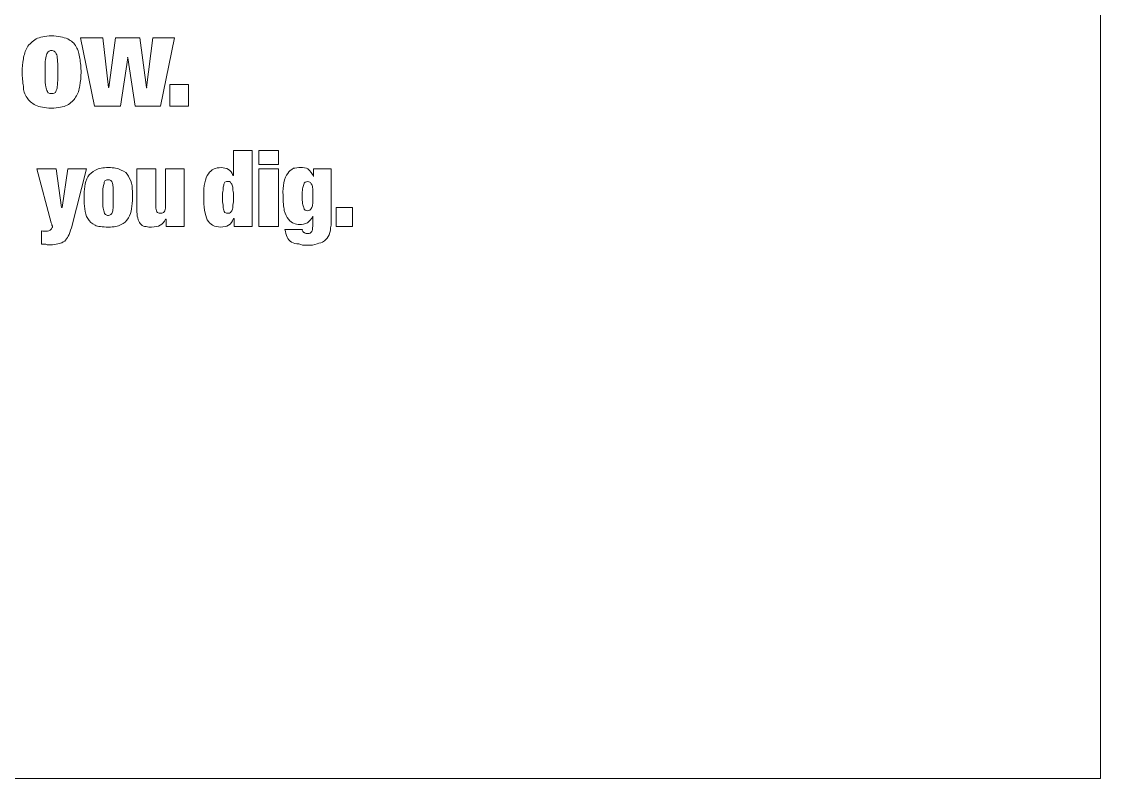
# Model space of a CAD drawing. Header units: feet. Extents: x -16154 to 3860, y -1534289809 to -1534279773.
# Drawn here: x -12933.8 to -12773.4, y -1534285895.4 to -1534285782.9 of the extents above; entities that cross this region are included whole.
import ezdxf

# ---------------------------------------------------------------- set-up
doc = ezdxf.new("R2010")
doc.units = ezdxf.units.FT
doc.header["$MEASUREMENT"] = 0
doc.layers.add('ASEDOLIKE - Level 4', color=7, linetype='Continuous', lineweight=0)
doc.layers.add('Level 63', color=7, linetype='Continuous', lineweight=0)

# ---------------------------------------------------------------- blocks, each defined once
blk = doc.blocks.new('G811NW_1')
at = {"layer": 'ASEDOLIKE - Level 4', "color": 7, "linetype": 'Continuous', "lineweight": 0}
for p, q in [((0.001319602427154842, -0.001877238384622615), (0.001244143109485618, -0.001506503467680886)), ((0.001244143109485618, -0.001506503467680886), (0.001365534185563844, -0.001506503467680886)), ((0.001365534185563844, -0.001506503467680886), (0.001395061744591031, -0.001775532335159369)), ((0.001398342584560563, -0.001775532335159369), (0.001434431823526872, -0.001506503467680886)), ((0.001434431823526872, -0.001506503467680886), (0.001565665419280826, -0.001506503467680886)), ((0.001565665419280826, -0.001506503467680886), (0.001601754658014098, -0.001775532335159369)), ((0.001601754658014098, -0.001775532335159369), (0.001634563057010818, -0.001506503467680886)), ((0.001634563057010818, -0.001506503467680886), (0.001752673293119456, -0.001506503467680886)), ((0.001752673293119456, -0.001506503467680886), (0.001677213975683267, -0.001877238384622615)), ((0.001500048621287331, -0.001614771186723374), (0.001460678642780988, -0.001877238384622615)), ((0.001539418699990192, -0.001877238384622615), (0.001500048621287331, -0.001614771186723374)), ((0.001395061744591031, -0.001775532335159369), (0.001398342584560563, -0.001775532335159369)), ((0.001726426574061857, -0.001877238275483251), (0.001726426574061857, -0.001759128143021371)), ((0.001726426574061857, -0.001759128143021371), (0.001828132610788624, -0.001759128143021371)), ((0.001828132610788624, -0.001759128143021371), (0.001828132610788624, -0.001877238384622615)), ((0.001460678642780988, -0.001877238384622615), (0.001319602427154842, -0.001877238384622615)), ((0.001677213975683267, -0.001877238384622615), (0.001539418699990192, -0.001877238384622615)), ((0.001828132610788624, -0.001877238384622615), (0.001726426574061857, -0.001877238275483251)), ((0.002208710038638151, -0.002192199011915363), (0.002208710038638151, -0.002116739684424829)), ((0.002208710038638151, -0.002116739684424829), (0.002313696915334451, -0.00211673958983738)), ((0.002313696915334451, -0.00211673958983738), (0.002313696915334451, -0.002192199011915363)), ((0.002313696915334451, -0.002192199011915363), (0.002208710038638151, -0.002192199011915363)), ((0.002208710038638151, -0.00252684457518626), (0.002208710038638151, -0.002215164888184518)), ((0.002208710038638151, -0.002215164888184518), (0.002313697015297933, -0.002215164888184518)), ((0.002313697015297933, -0.002215164888184518), (0.002313697015297933, -0.002526844669773709)), ((0.002625376805417468, -0.002526844669773709), (0.00262537670522095, -0.002425138642138336)), ((0.00262537670522095, -0.002425138642138336), (0.00271395938253538, -0.002425138642138336)), ((0.00271395938253538, -0.002425138642138336), (0.00271395938253538, -0.002526844669773709)), ((0.002313697015297933, -0.002526844669773709), (0.002208710038638151, -0.00252684457518626)), ((0.00271395938253538, -0.002526844669773709), (0.002625376805417468, -0.002526844669773709))]:
    blk.add_line(p, q, dxfattribs=at)
for points, knots in [([(0.00124086226951603, -0.00176568981987657), (0.001237581429779477, -0.001788655696145725), (0.001231019749840301, -0.001808340741263237), (0.001217896390428075, -0.001828025779104792), (0.001208053870752346, -0.001844429971242789), (0.00119164967113744, -0.001860834177932702), (0.001171964631786038, -0.001870676598628052), (0.001152279592434635, -0.001880519215774257), (0.001122752033407448, -0.001887080798042007), (0.00108666279444114, -0.001887080899905413), (0.001050573555707812, -0.001887080899905413), (0.001024326836650269, -0.001880519215774257), (0.001001360957329223, -0.001870676693215501), (0.000981676017941302, -0.001860834177932702), (0.0009652717183629145, -0.001847710816946346), (0.0009554291986871855, -0.001831306610256433), (0.0009423058392749595, -0.001811621579690836), (0.0009357441593357274, -0.001791936541849282), (0.0009357441593357274, -0.001768970665580127), (0.0009324633193661946, -0.001746004782035016), (0.0009291824796296422, -0.001719758060062304), (0.0009291824796296422, -0.001693511338089593), (0.0009291824796296422, -0.001667264616116881), (0.0009324633193661946, -0.001644298747123685), (0.0009357441593357274, -0.001621332863578573), (0.0009390249993053157, -0.001598366980033461), (0.0009455866790115119, -0.001578681949467864), (0.0009554291986871855, -0.001558996911626309), (0.0009685525583325028, -0.001539311866508797), (0.000984956757714317, -0.001526188505522441), (0.001004641797065775, -0.001513065144536085), (0.001024326836650269, -0.001503222621977329), (0.0010538543956774, -0.001496660952398088), (0.00108666279444114, -0.001496660952398088), (0.001122752033407448, -0.001496660952398088), (0.001152279592434635, -0.001503222621977329), (0.001175245571952088, -0.001513065144536085), (0.001194930511107029, -0.001522907674370799), (0.001211334710488898, -0.001536031035357155), (0.001221177330361145, -0.001555716065922752), (0.001231019749840301, -0.00157212025806075), (0.001237581429779477, -0.001595086148881819), (0.00124086226951603, -0.001618052032426931), (0.001244143109485618, -0.001641017908696085), (0.001247423949455206, -0.001667264616116881), (0.001247423949455206, -0.001693511338089593), (0.001247423949455206, -0.001716477119771298), (0.001244143109485618, -0.001742723841744009), (0.00124086226951603, -0.00176568981987657)], [0, 0, 0, 0, 0.06249999956344254, 0.06249999956344254, 0.06249999956344254, 0.1249999995925464, 0.1249999995925464, 0.1249999995925464, 0.1874999996216502, 0.1874999996216502, 0.1874999996216502, 0.249999999650754, 0.249999999650754, 0.249999999650754, 0.3124999996798579, 0.3124999996798579, 0.3124999996798579, 0.3749999997089617, 0.3749999997089617, 0.3749999997089617, 0.4374999997380655, 0.4374999997380655, 0.4374999997380655, 0.4999999997671694, 0.4999999997671694, 0.4999999997671694, 0.5624999997962732, 0.5624999997962732, 0.5624999997962732, 0.624999999825377, 0.624999999825377, 0.624999999825377, 0.6874999998544808, 0.6874999998544808, 0.6874999998544808, 0.7499999998835847, 0.7499999998835847, 0.7499999998835847, 0.8124999999126885, 0.8124999999126885, 0.8124999999126885, 0.8749999999417923, 0.8749999999417923, 0.8749999999417923, 0.9374999999708962, 0.9374999999708962, 0.9374999999708962, 1, 1, 1, 1]), ([(0.0010538543956774, -0.001749285613186657), (0.001057135235414008, -0.00176568981987657), (0.001057135235414008, -0.001778813180862926), (0.001060416075383541, -0.001785374857718125), (0.001063696915353129, -0.001795217387552839), (0.001066977755089682, -0.00180177905713208), (0.001070258595059215, -0.001805059902835637), (0.001076820274765411, -0.001808340741263237), (0.001080101114734999, -0.001808340741263237), (0.00108666279444114, -0.001808340741263237), (0.001093224474380261, -0.001808340741263237), (0.001099786154086402, -0.001808340741263237), (0.001106347834025578, -0.001805059902835637), (0.001109628673762131, -0.00180177905713208), (0.001112909513731719, -0.001795217387552839), (0.001116190353701252, -0.001785374857718125), (0.00111947119343786, -0.001778813086275477), (0.00111947119343786, -0.00176568981987657), (0.00111947119343786, -0.001749285613186657), (0.001122752033407448, -0.001736162259476259), (0.001122752033407448, -0.001716477221634705), (0.001122752033407448, -0.001693511338089593), (0.001122752033407448, -0.00167054536723299), (0.001122752033407448, -0.001650860423978884), (0.00111947119343786, -0.001634456224564929), (0.00111947119343786, -0.001621332863578573), (0.00111947119343786, -0.001608209502592217), (0.001116190353701252, -0.001598366980033461), (0.001112909513731719, -0.00159180531045422), (0.001109628673762131, -0.001585243619047105), (0.001106347834025578, -0.001581962686032057), (0.001099786154086402, -0.001578681949467864), (0.001093224474380261, -0.001575401009176858), (0.00108666279444114, -0.001575401103764307), (0.001080101114734999, -0.001575401103764307), (0.001076820274765411, -0.001578681949467864), (0.001070258595059215, -0.001581962787895463), (0.001066977755089682, -0.001585243619047105), (0.001063696915353129, -0.00159180531045422), (0.001060416075383541, -0.001598366980033461), (0.001057135235414008, -0.001608209502592217), (0.001057135335610471, -0.001621332863578573), (0.0010538543956774, -0.001634456224564929), (0.001053854495640882, -0.001650860423978884), (0.0010538543956774, -0.001670545461820439), (0.0010538543956774, -0.001693511338089593), (0.0010538543956774, -0.001716477221634705), (0.0010538543956774, -0.001736162259476259), (0.0010538543956774, -0.001749285613186657)], [0, 0, 0, 0, 0.06249999956344254, 0.06249999956344254, 0.06249999956344254, 0.1249999995925464, 0.1249999995925464, 0.1249999995925464, 0.1874999996216502, 0.1874999996216502, 0.1874999996216502, 0.249999999650754, 0.249999999650754, 0.249999999650754, 0.3124999996798579, 0.3124999996798579, 0.3124999996798579, 0.3749999997089617, 0.3749999997089617, 0.3749999997089617, 0.4374999997380655, 0.4374999997380655, 0.4374999997380655, 0.4999999997671694, 0.4999999997671694, 0.4999999997671694, 0.5624999997962732, 0.5624999997962732, 0.5624999997962732, 0.624999999825377, 0.624999999825377, 0.624999999825377, 0.6874999998544808, 0.6874999998544808, 0.6874999998544808, 0.7499999998835847, 0.7499999998835847, 0.7499999998835847, 0.8124999999126885, 0.8124999999126885, 0.8124999999126885, 0.8749999999417923, 0.8749999999417923, 0.8749999999417923, 0.9374999999708962, 0.9374999999708962, 0.9374999999708962, 1, 1, 1, 1]), ([(0.002172620799904879, -0.002116739793564193), (0.002172620799904879, -0.002116739793564193), (0.002172620799904879, -0.002526844669773709), (0.002172620799904879, -0.002526844669773709), (0.002172620799904879, -0.002526844669773709), (0.002074195602914664, -0.002526844669773709), (0.002074195602914664, -0.002526844669773709), (0.002074195602914664, -0.002526844669773709), (0.002074195602914664, -0.002484193755663), (0.002074195602914664, -0.002484193755663), (0.002074195602914664, -0.002484193755663), (0.00207091476294502, -0.002484193755663), (0.00207091476294502, -0.002484193755663), (0.002064353083238935, -0.002500597955076955), (0.002057791403532794, -0.002513721316063311), (0.002044668043887476, -0.002520283000194468), (0.002034825524211747, -0.002526844669773709), (0.002018421324829878, -0.002530125420889817), (0.002002017225411545, -0.002530125515477266), (0.001969208726218308, -0.002530125515477266), (0.001942962007160709, -0.00251700215449091), (0.001929838647515447, -0.002490755439794157), (0.00191671528787013, -0.002464508725097403), (0.001910153608163934, -0.002421857796434779), (0.001910153608163934, -0.002362802675634157), (0.001910153608163934, -0.002333275122509804), (0.001910153608163934, -0.002310309238964692), (0.00191671528787013, -0.002290624208399095), (0.001919996127839718, -0.002270939163281582), (0.001926557807778839, -0.002254534963867627), (0.001936400327454568, -0.002241411602881271), (0.001942962007160709, -0.002231569087598473), (0.001952804526836438, -0.002221726565039717), (0.001965927886481755, -0.002215164888184518), (0.001975770406157429, -0.00221188404248096), (0.00198889376556971, -0.002208603204053361), (0.00200529796518456, -0.002208603204053361), (0.002018421324829878, -0.002208603204053361), (0.002031544784438677, -0.00221188404248096), (0.002044668043887476, -0.002218445624748711), (0.002054510563563205, -0.002225007308879867), (0.002064353083238935, -0.002234849926026072), (0.002067634023172005, -0.002251254125440028), (0.002067634023172005, -0.002251254125440028), (0.00207091476294502, -0.002251254125440028), (0.00207091476294502, -0.002251254125440028), (0.00207091476294502, -0.002251254125440028), (0.00207091476294502, -0.002116739684424829), (0.00207091476294502, -0.002116739684424829), (0.00207091476294502, -0.002116739684424829), (0.002172620799904879, -0.002116739793564193), (0.002172620799904879, -0.002116739793564193)], [0, 0, 0, 0, 0.05882352919262998, 0.05882352919262998, 0.05882352919262998, 0.11764705838526, 0.11764705838526, 0.11764705838526, 0.1764705880435512, 0.1764705880435512, 0.1764705880435512, 0.2352941172361812, 0.2352941172361812, 0.2352941172361812, 0.2941176468944725, 0.2941176468944725, 0.2941176468944725, 0.3529411760871025, 0.3529411760871025, 0.3529411760871025, 0.4117647057453938, 0.4117647057453938, 0.4117647057453938, 0.4705882349380237, 0.4705882349380237, 0.4705882349380237, 0.529411764596315, 0.529411764596315, 0.529411764596315, 0.588235293788945, 0.588235293788945, 0.588235293788945, 0.6470588234472362, 0.6470588234472362, 0.6470588234472362, 0.7058823526398662, 0.7058823526398662, 0.7058823526398662, 0.7647058822981575, 0.7647058822981575, 0.7647058822981575, 0.8235294114907875, 0.8235294114907875, 0.8235294114907875, 0.8823529411490787, 0.8823529411490787, 0.8823529411490787, 0.9411764703417087, 0.9411764703417087, 0.9411764703417087, 1, 1, 1, 1]), ([(0.001047292715738224, -0.00255309139174642), (0.001050573555707812, -0.00255309139174642), (0.0010538543956774, -0.00255309139174642), (0.001057135235414008, -0.00255309139174642), (0.001063696915353129, -0.00255309139174642), (0.001070258695255732, -0.00255309139174642), (0.001073539435028859, -0.002549810560594779), (0.001080101114734999, -0.002546529722167179), (0.001083381954704532, -0.002546529722167179), (0.001083381954704532, -0.002543248876463622), (0.00108666279444114, -0.002539968030760065), (0.001089943634410728, -0.002536687199608423), (0.001089943634410728, -0.002536687199608423), (0.001089943634410728, -0.002533406259317417), (0.001093224474380261, -0.002530125515477266), (0.001093224474380261, -0.002530125515477266), (0.001093224474380261, -0.002526844669773709), (0.001093224474380261, -0.002523563838622067), (0.001089943634410728, -0.002520282898331061), (0.001089943634410728, -0.00251700215449091), (0.001089943634410728, -0.002513721316063311), (0.00108666279444114, -0.002507159639208112), (0.00108666279444114, -0.002507159639208112), (0.001007922637035363, -0.002215164888184518), (0.001007922637035363, -0.002215164888184518), (0.001007922637035363, -0.002215164888184518), (0.001112909513731719, -0.002215164888184518), (0.001112909513731719, -0.002215164888184518), (0.001112909513731719, -0.002215164888184518), (0.001142437072758851, -0.002425138642138336), (0.001142437072758851, -0.002425138642138336), (0.001142437072758851, -0.002425138642138336), (0.001145718012691921, -0.002425138642138336), (0.001145718012691921, -0.002425138642138336), (0.001145718012691921, -0.002425138642138336), (0.001175245471755626, -0.002215164888184518), (0.001175245471755626, -0.002215164888184518), (0.001175245471755626, -0.002215164888184518), (0.001276951508482338, -0.002215164888184518), (0.001276951508482338, -0.002215164888184518), (0.001276951508482338, -0.002215164888184518), (0.001194930511107029, -0.002533406361180823), (0.001194930511107029, -0.002533406361180823), (0.001188368831400888, -0.00255309139174642), (0.001185088091627873, -0.002566214752732776), (0.001178526311492178, -0.002579338113719132), (0.001171964631786038, -0.002589180636277888), (0.001165402952079841, -0.002599023151560687), (0.00115884127214072, -0.002605584835691843), (0.001148998752464991, -0.002612146512547042), (0.001139156232789318, -0.002618708196678199), (0.001129313713113589, -0.002618708196678199), (0.001119471293634322, -0.002621989027829841), (0.001106347834025578, -0.002625269873533398), (0.001093224474380261, -0.002625269873533398), (0.001080101114734999, -0.002625269778945949), (0.001070258595059215, -0.002625269873533398), (0.001063696915353129, -0.002625269873533398), (0.0010538543956774, -0.002621989027829841), (0.001044011876001671, -0.002621989027829841), (0.001034169356325942, -0.002621989027829841), (0.001034169356325942, -0.002621989027829841), (0.001034169356325942, -0.002549810451455414), (0.001034169356325942, -0.002549810451455414), (0.001037450196062495, -0.002549810451455414), (0.001044011975965209, -0.00255309139174642), (0.001047292715738224, -0.00255309139174642)], [0, 0, 0, 0, 0.04545454543337903, 0.04545454543337903, 0.04545454543337903, 0.09090909086675807, 0.09090909086675807, 0.09090909086675807, 0.1363636363001371, 0.1363636363001371, 0.1363636363001371, 0.1818181817335161, 0.1818181817335161, 0.1818181817335161, 0.2272727271668952, 0.2272727271668952, 0.2272727271668952, 0.2727272726002742, 0.2727272726002742, 0.2727272726002742, 0.3181818180336533, 0.3181818180336533, 0.3181818180336533, 0.3636363634670323, 0.3636363634670323, 0.3636363634670323, 0.4090909089004113, 0.4090909089004113, 0.4090909089004113, 0.4545454543337903, 0.4545454543337903, 0.4545454543337903, 0.4999999997671694, 0.4999999997671694, 0.4999999997671694, 0.5454545452005484, 0.5454545452005484, 0.5454545452005484, 0.5909090906339274, 0.5909090906339274, 0.5909090906339274, 0.6363636360673065, 0.6363636360673065, 0.6363636360673065, 0.6818181815006855, 0.6818181815006855, 0.6818181815006855, 0.7272727269340645, 0.7272727269340645, 0.7272727269340645, 0.7727272723674435, 0.7727272723674435, 0.7727272723674435, 0.8181818178008226, 0.8181818178008226, 0.8181818178008226, 0.8636363632342016, 0.8636363632342016, 0.8636363632342016, 0.9090909086675807, 0.9090909086675807, 0.9090909086675807, 0.9545454541009597, 0.9545454541009597, 0.9545454541009597, 1, 1, 1, 1]), ([(0.001519733660638733, -0.002431700318993535), (0.001519733660638733, -0.00244810451840749), (0.001513171980932648, -0.002467789563525002), (0.001503329461256919, -0.002480912917235401), (0.00149348694158119, -0.002497317014785949), (0.001480363581935928, -0.002510440477635711), (0.001463959382554059, -0.00251700215449091), (0.001447555182939153, -0.002526844669773709), (0.001424589303618107, -0.002530125515477266), (0.001395061744591031, -0.002530125515477266), (0.001362253345827291, -0.002530125515477266), (0.001339287466506245, -0.002526844669773709), (0.001322883266891395, -0.002520283000194468), (0.001306479067509525, -0.002510440477635711), (0.001293355707864208, -0.002500597955076955), (0.001283513188188534, -0.002484193755663), (0.001273670668512805, -0.002471070394676644), (0.001270389828776253, -0.002451385364111047), (0.001267108988806664, -0.002431700318993535), (0.001263828148837021, -0.00241201528115198), (0.001263828148837021, -0.002392330236034468), (0.001263828148837021, -0.002369364367041271), (0.001263828249033538, -0.002349679321923759), (0.001263828148837021, -0.002329994284082204), (0.001267109089003182, -0.002310309238964692), (0.001270389828776253, -0.002290624208399095), (0.001276951508482338, -0.002274220008985139), (0.001283513188188534, -0.002257815802295227), (0.001293355707864208, -0.002244692441308871), (0.001306479167706043, -0.002231569087598473), (0.001326164106860928, -0.002221726565039717), (0.001342568406439315, -0.00221188404248096), (0.001365534185563844, -0.002208603204053361), (0.001395061744591031, -0.002208603204053361), (0.001424589403814625, -0.002208603204053361), (0.001447555182939153, -0.00221188404248096), (0.001463959382554059, -0.002221726565039717), (0.001483644521868943, -0.002228288241894916), (0.001496767781317743, -0.002241411501017865), (0.001503329461256919, -0.002254534963867627), (0.001513171980932648, -0.002270939163281582), (0.001519733660638733, -0.002287343369971495), (0.001523014500608322, -0.002307028400537092), (0.001523014500608322, -0.002326713438378647), (0.001526295340577966, -0.002349679220060352), (0.001526295340577966, -0.002369364367041271), (0.001526295440541448, -0.002392330236034468), (0.001523014500608322, -0.00241201528115198), (0.001519733660638733, -0.002431700318993535)], [0, 0, 0, 0, 0.06249999956344254, 0.06249999956344254, 0.06249999956344254, 0.1249999995925464, 0.1249999995925464, 0.1249999995925464, 0.1874999996216502, 0.1874999996216502, 0.1874999996216502, 0.249999999650754, 0.249999999650754, 0.249999999650754, 0.3124999996798579, 0.3124999996798579, 0.3124999996798579, 0.3749999997089617, 0.3749999997089617, 0.3749999997089617, 0.4374999997380655, 0.4374999997380655, 0.4374999997380655, 0.4999999997671694, 0.4999999997671694, 0.4999999997671694, 0.5624999997962732, 0.5624999997962732, 0.5624999997962732, 0.624999999825377, 0.624999999825377, 0.624999999825377, 0.6874999998544808, 0.6874999998544808, 0.6874999998544808, 0.7499999998835847, 0.7499999998835847, 0.7499999998835847, 0.8124999999126885, 0.8124999999126885, 0.8124999999126885, 0.8749999999417923, 0.8749999999417923, 0.8749999999417923, 0.9374999999708962, 0.9374999999708962, 0.9374999999708962, 1, 1, 1, 1]), ([(0.001650967256392688, -0.002215164888184518), (0.001650967256392688, -0.002215164888184518), (0.001650967256392688, -0.002418576958007179), (0.001650967256392688, -0.002418576958007179), (0.001650967256392688, -0.002431700318993535), (0.001654248096362276, -0.002441542841552291), (0.001657528936331865, -0.00244810451840749), (0.001660809776068417, -0.002454666093399283), (0.001667371456007538, -0.002454666202538647), (0.001677213975683267, -0.002454666202538647), (0.001687056595555514, -0.002454666202538647), (0.001693618175065137, -0.002454666202538647), (0.001696899015034725, -0.00244810451840749), (0.001700179855004258, -0.002441542841552291), (0.001703460694740866, -0.002431700318993535), (0.001703460694740866, -0.002418576958007179), (0.001703460694740866, -0.002418576958007179), (0.001703460694740866, -0.002215164888184518), (0.001703460694740866, -0.002215164888184518), (0.001703460694740866, -0.002215164888184518), (0.001805166731467633, -0.002215164888184518), (0.001805166731467633, -0.002215164888184518), (0.001805166731467633, -0.002215164888184518), (0.001805166731467633, -0.002526844669773709), (0.001805166731467633, -0.002526844669773709), (0.001805166731467633, -0.002526844669773709), (0.001706741634906972, -0.002526844669773709), (0.001706741634906972, -0.002526844669773709), (0.001706741634906972, -0.002526844669773709), (0.001706741534710454, -0.0024874745940906), (0.001706741534710454, -0.0024874745940906), (0.001706741534710454, -0.0024874745940906), (0.001703460694740866, -0.0024874745940906), (0.001703460694740866, -0.0024874745940906), (0.001690337335328584, -0.00251700215449091), (0.001667371456007538, -0.002530125515477266), (0.001628001377304678, -0.002530125515477266), (0.001618158857628949, -0.002530125515477266), (0.001608316337953275, -0.002530125515477266), (0.001598473918241028, -0.002526844669773709), (0.001588631298368837, -0.002526844669773709), (0.001578788778693108, -0.002523563729482703), (0.001572227098986967, -0.00251700215449091), (0.001565665519244308, -0.002510440477635711), (0.00155910373934165, -0.002500597853213549), (0.001555822899605042, -0.002490755439794157), (0.001552542059635509, -0.002477632078807801), (0.001549261219665921, -0.002464508725097403), (0.001549261219665921, -0.00244810451840749), (0.001549261219665921, -0.00244810451840749), (0.001549261219665921, -0.002215164888184518), (0.001549261219665921, -0.002215164888184518), (0.001549261219665921, -0.002215164888184518), (0.001650967256392688, -0.002215164888184518), (0.001650967256392688, -0.002215164888184518)], [0, 0, 0, 0, 0.05555555552968548, 0.05555555552968548, 0.05555555552968548, 0.111111111059371, 0.111111111059371, 0.111111111059371, 0.1666666665890565, 0.1666666665890565, 0.1666666665890565, 0.2222222221187419, 0.2222222221187419, 0.2222222221187419, 0.2777777776484274, 0.2777777776484274, 0.2777777776484274, 0.3333333331781129, 0.3333333331781129, 0.3333333331781129, 0.3888888887077984, 0.3888888887077984, 0.3888888887077984, 0.4444444442374839, 0.4444444442374839, 0.4444444442374839, 0.4999999997671694, 0.4999999997671694, 0.4999999997671694, 0.5555555552968549, 0.5555555552968549, 0.5555555552968549, 0.6111111108265403, 0.6111111108265403, 0.6111111108265403, 0.6666666663562258, 0.6666666663562258, 0.6666666663562258, 0.7222222218859113, 0.7222222218859113, 0.7222222218859113, 0.7777777774155967, 0.7777777774155967, 0.7777777774155967, 0.8333333329452822, 0.8333333329452822, 0.8333333329452822, 0.8888888884749677, 0.8888888884749677, 0.8888888884749677, 0.9444444440046532, 0.9444444440046532, 0.9444444440046532, 1, 1, 1, 1]), ([(0.002598425196719933, -0.002214566935435869), (0.002598425196719933, -0.002214566935435869), (0.002598425196719933, -0.002519685040169861), (0.002598425196719933, -0.002519685040169861), (0.002595144356983381, -0.002539370078011416), (0.002595144356983381, -0.002555774284701329), (0.002588582677044204, -0.002572178484115284), (0.002582020997338064, -0.002585301837825682), (0.002575459317631923, -0.002595144367660396), (0.002562335957986661, -0.002604986875667237), (0.002549212598341344, -0.002614829398225993), (0.002536089238696027, -0.002614829398225993), (0.002522965879283745, -0.002621391075081192), (0.002506561679668895, -0.002627952759212349), (0.002490157480287025, -0.002627952759212349), (0.002470472440935623, -0.002627952759212349), (0.002450787401584165, -0.002627952759212349), (0.002437664041938847, -0.002627952759212349), (0.002424540682293586, -0.002621391075081192), (0.002408136482911716, -0.002621391075081192), (0.002398293963235987, -0.002618110236653592), (0.002385170603590725, -0.002611548559798393), (0.002375328083914996, -0.002604986875667237), (0.002365485564239211, -0.002595144367660396), (0.002362204724269679, -0.002585301837825682), (0.002355643044563538, -0.002572178484115284), (0.00235236220459395, -0.002559055123128928), (0.002349081364857342, -0.002542650923714973), (0.002349081364857342, -0.002542650923714973), (0.002444225721644988, -0.002542650923714973), (0.002444225721644988, -0.002542650923714973), (0.002440944881908436, -0.002549212600570172), (0.002444225721644988, -0.002552493438997772), (0.002450787401584165, -0.002559055123128928), (0.002454068241320717, -0.002559055123128928), (0.002460629921259838, -0.002565616799984127), (0.002470472440935623, -0.002565616799984127), (0.002470472440935623, -0.002565616799984127), (0.002477034120641708, -0.00256233595428057), (0.002480314960611352, -0.002565616799984127), (0.002483595800580884, -0.00256233595428057), (0.002486876640317437, -0.00256233595428057), (0.002490157480287025, -0.002559055123128928), (0.002493438320256613, -0.002555774284701329), (0.002496719159993221, -0.002552493438997772), (0.002496719159993221, -0.002549212600570172), (0.002499999999962754, -0.002542650923714973), (0.002496719159993221, -0.002536089239583816), (0.002499999999962754, -0.002526246724301018), (0.002499999999962754, -0.002526246724301018), (0.002499999999962754, -0.002470472441927996), (0.002499999999962754, -0.002470472441927996), (0.002499999999962754, -0.002470472441927996), (0.002499999999962754, -0.002470472441927996), (0.002499999999962754, -0.002470472441927996), (0.002493438320256613, -0.002486876648617908), (0.002480314960611352, -0.002500000009604264), (0.002470472440935623, -0.002506561679183505), (0.002457349081290305, -0.00251312337059062), (0.002440944881908436, -0.002516404201742262), (0.002427821522263118, -0.002516404201742262), (0.002417979002587445, -0.002516404201742262), (0.002408136482911716, -0.00251312337059062), (0.002395013123266398, -0.002509842517611105), (0.002388451443560258, -0.002506561679183505), (0.002378608923884529, -0.002500000009604264), (0.002368766404208855, -0.002486876648617908), (0.002358923884533126, -0.002477034126059152), (0.00235236220459395, -0.002460629926645197), (0.002345800524887809, -0.002440944881527685), (0.002342519684918221, -0.002417979012534488), (0.002339238845181668, -0.002395013128989376), (0.002339238845181668, -0.002358923884457909), (0.002335958005212135, -0.002332677162485197), (0.002342519684918221, -0.002309711293492001), (0.002342519684918221, -0.002290026248374488), (0.002345800524887809, -0.002267060372105334), (0.002355643044563538, -0.002250656165415421), (0.002365485564239211, -0.00224081365740858), (0.002372047243945408, -0.002227690296422224), (0.002381889763854117, -0.00222112860501511), (0.002395013123266398, -0.002211286089732312), (0.002404855642942128, -0.002211286089732312), (0.002421259842557033, -0.002208005244028755), (0.002434383201969315, -0.002208005244028755), (0.002447506561614632, -0.002208005244028755), (0.002463910761229482, -0.002211286089732312), (0.002473753280905155, -0.002214566935435869), (0.002486876640317437, -0.002227690296422224), (0.002496719159993221, -0.00224081365740858), (0.002503280839932343, -0.002257217849546578), (0.002503280839932343, -0.002257217849546578), (0.002503280839932343, -0.002257217849546578), (0.002503280839932343, -0.002257217849546578), (0.002503280839932343, -0.002257217849546578), (0.002503280839932343, -0.002214566935435869), (0.002503280839932343, -0.002214566935435869), (0.002503280839932343, -0.002214566935435869), (0.002598425196719933, -0.002214566935435869), (0.002598425196719933, -0.002214566935435869)], [0, 0, 0, 0, 0.03030303028891936, 0.03030303028891936, 0.03030303028891936, 0.06060606057783871, 0.06060606057783871, 0.06060606057783871, 0.09090909086675807, 0.09090909086675807, 0.09090909086675807, 0.1212121211556774, 0.1212121211556774, 0.1212121211556774, 0.1515151514445968, 0.1515151514445968, 0.1515151514445968, 0.1818181817335161, 0.1818181817335161, 0.1818181817335161, 0.2121212120224355, 0.2121212120224355, 0.2121212120224355, 0.2424242423113548, 0.2424242423113548, 0.2424242423113548, 0.2727272726002742, 0.2727272726002742, 0.2727272726002742, 0.3030303028891935, 0.3030303028891935, 0.3030303028891935, 0.3333333331781129, 0.3333333331781129, 0.3333333331781129, 0.3636363634670323, 0.3636363634670323, 0.3636363634670323, 0.3939393937559516, 0.3939393937559516, 0.3939393937559516, 0.4242424240448709, 0.4242424240448709, 0.4242424240448709, 0.4545454543337903, 0.4545454543337903, 0.4545454543337903, 0.4848484846227097, 0.4848484846227097, 0.4848484846227097, 0.515151514911629, 0.515151514911629, 0.515151514911629, 0.5454545452005484, 0.5454545452005484, 0.5454545452005484, 0.5757575754894677, 0.5757575754894677, 0.5757575754894677, 0.606060605778387, 0.606060605778387, 0.606060605778387, 0.6363636360673065, 0.6363636360673065, 0.6363636360673065, 0.6666666663562258, 0.6666666663562258, 0.6666666663562258, 0.6969696966451452, 0.6969696966451452, 0.6969696966451452, 0.7272727269340645, 0.7272727269340645, 0.7272727269340645, 0.7575757572229839, 0.7575757572229839, 0.7575757572229839, 0.7878787875119032, 0.7878787875119032, 0.7878787875119032, 0.8181818178008226, 0.8181818178008226, 0.8181818178008226, 0.8484848480897419, 0.8484848480897419, 0.8484848480897419, 0.8787878783786613, 0.8787878783786613, 0.8787878783786613, 0.9090909086675807, 0.9090909086675807, 0.9090909086675807, 0.9393939389565, 0.9393939389565, 0.9393939389565, 0.9696969692454194, 0.9696969692454194, 0.9696969692454194, 1, 1, 1, 1]), ([(0.001365534185563844, -0.002418576958007179), (0.001368815025533432, -0.002431700318993535), (0.00136881512572995, -0.002441542841552291), (0.001372095865502965, -0.00244810451840749), (0.001372095865502965, -0.002454666202538647), (0.001375376705239517, -0.002461227879393846), (0.001378657545209161, -0.002461227879393846), (0.001385219224915302, -0.002464508725097403), (0.001388500064884834, -0.002467789563525002), (0.001395061744591031, -0.002467789563525002), (0.001398342584560563, -0.002467789563525002), (0.001404904264266704, -0.002464508725097403), (0.001408185104236293, -0.002461227879393846), (0.001411465944205881, -0.002461227879393846), (0.001414746783942433, -0.002454666202538647), (0.001418027724108539, -0.00244810451840749), (0.001418027623912022, -0.002441542841552291), (0.001421308463881554, -0.002431700318993535), (0.001421308463881554, -0.002418576958007179), (0.001421308463881554, -0.002405453597020824), (0.001421308463881554, -0.002389049397606868), (0.001421308463881554, -0.002369364367041271), (0.001421308463881554, -0.002349679321923759), (0.001421308463881554, -0.002336555960937403), (0.001421308463881554, -0.002323432599951047), (0.001421308463881554, -0.002310309238964692), (0.001418027623912022, -0.002300466730957851), (0.001418027623912022, -0.002293905039550737), (0.001414746884138951, -0.002284062524267938), (0.001411465944205881, -0.002280781678564381), (0.001408185104236293, -0.002277500847412739), (0.001404904264266704, -0.002274220008985139), (0.001398342584560563, -0.002274220008985139), (0.001395061744591031, -0.002274219907121733), (0.001388500064884834, -0.002274220008985139), (0.001385219224915302, -0.002274220008985139), (0.001378657545209161, -0.002277500847412739), (0.001375376705239517, -0.002280781678564381), (0.001372095865502965, -0.002284062524267938), (0.001372095865502965, -0.002293905039550737), (0.001368815025533432, -0.002300466730957851), (0.001368815025533432, -0.002310309238964692), (0.001365534185563844, -0.002323432599951047), (0.001365534185563844, -0.002336555960937403), (0.001365534185563844, -0.002349679321923759), (0.001365534185563844, -0.002369364265177865), (0.001365534185563844, -0.002389049397606868), (0.001365534185563844, -0.002405453597020824), (0.001365534185563844, -0.002418576958007179)], [0, 0, 0, 0, 0.06249999956344254, 0.06249999956344254, 0.06249999956344254, 0.1249999995925464, 0.1249999995925464, 0.1249999995925464, 0.1874999996216502, 0.1874999996216502, 0.1874999996216502, 0.249999999650754, 0.249999999650754, 0.249999999650754, 0.3124999996798579, 0.3124999996798579, 0.3124999996798579, 0.3749999997089617, 0.3749999997089617, 0.3749999997089617, 0.4374999997380655, 0.4374999997380655, 0.4374999997380655, 0.4999999997671694, 0.4999999997671694, 0.4999999997671694, 0.5624999997962732, 0.5624999997962732, 0.5624999997962732, 0.624999999825377, 0.624999999825377, 0.624999999825377, 0.6874999998544808, 0.6874999998544808, 0.6874999998544808, 0.7499999998835847, 0.7499999998835847, 0.7499999998835847, 0.8124999999126885, 0.8124999999126885, 0.8124999999126885, 0.8749999999417923, 0.8749999999417923, 0.8749999999417923, 0.9374999999708962, 0.9374999999708962, 0.9374999999708962, 1, 1, 1, 1]), ([(0.002015140484860345, -0.00241201528115198), (0.002015140484860345, -0.00242185770184733), (0.002015140484860345, -0.002431700318993535), (0.002018421424793415, -0.002438262003124692), (0.002018421324829878, -0.002444823672703933), (0.00202170216456643, -0.00244810451840749), (0.002024983004536018, -0.002451385364111047), (0.002031544684242215, -0.002454666202538647), (0.002034825524211747, -0.002454666202538647), (0.002041387203917944, -0.002454666202538647), (0.002047948883857065, -0.002454666202538647), (0.002051229823790135, -0.002454666202538647), (0.002054510563563205, -0.002451385364111047), (0.002057791403532794, -0.00244810451840749), (0.002061072243269346, -0.002444823672703933), (0.002064353083238935, -0.002438262003124692), (0.002067633923208467, -0.002431700318993535), (0.002067634023172005, -0.002421857796434779), (0.002067633923208467, -0.00241201528115198), (0.00207091476294502, -0.002402172758593224), (0.002070914863141537, -0.002385768559179269), (0.00207091476294502, -0.002369364367041271), (0.002070914863141537, -0.002352960160351358), (0.00207091476294502, -0.002339836704777554), (0.002067633923208467, -0.002329994284082204), (0.002067633923208467, -0.002316870923095848), (0.002067633923208467, -0.002310309144377243), (0.002064353083238935, -0.002303747562109493), (0.002061072243269346, -0.002297185885254294), (0.002057791403532794, -0.002290624208399095), (0.002054510563563205, -0.002287343369971495), (0.002051229723593617, -0.002284062524267938), (0.002047948883857065, -0.002284062524267938), (0.002041387203917944, -0.002284062524267938), (0.002034825524211747, -0.002284062524267938), (0.002031544684242215, -0.002284062524267938), (0.002024983004536018, -0.002287343369971495), (0.002021702264762948, -0.002290624208399095), (0.002018421324829878, -0.002297185885254294), (0.002018421324829878, -0.002303747562109493), (0.002015140484860345, -0.002310309238964692), (0.002015140484860345, -0.002316870923095848), (0.002015140585056863, -0.002329994284082204), (0.002011859745087274, -0.002339836799365003), (0.002011859644890757, -0.002352960160351358), (0.002011859745087274, -0.002369364367041271), (0.002011859644890757, -0.002385768559179269), (0.002011859644890757, -0.002402172758593224), (0.002015140484860345, -0.00241201528115198)], [0, 0, 0, 0, 0.06249999956344254, 0.06249999956344254, 0.06249999956344254, 0.1249999995925464, 0.1249999995925464, 0.1249999995925464, 0.1874999996216502, 0.1874999996216502, 0.1874999996216502, 0.249999999650754, 0.249999999650754, 0.249999999650754, 0.3124999996798579, 0.3124999996798579, 0.3124999996798579, 0.3749999997089617, 0.3749999997089617, 0.3749999997089617, 0.4374999997380655, 0.4374999997380655, 0.4374999997380655, 0.4999999997671694, 0.4999999997671694, 0.4999999997671694, 0.5624999997962732, 0.5624999997962732, 0.5624999997962732, 0.624999999825377, 0.624999999825377, 0.624999999825377, 0.6874999998544808, 0.6874999998544808, 0.6874999998544808, 0.7499999998835847, 0.7499999998835847, 0.7499999998835847, 0.8124999999126885, 0.8124999999126885, 0.8124999999126885, 0.8749999999417923, 0.8749999999417923, 0.8749999999417923, 0.9374999999708962, 0.9374999999708962, 0.9374999999708962, 1, 1, 1, 1]), ([(0.00244493051108835, -0.002402172758593224), (0.00244493051108835, -0.00241201528115198), (0.002448211351057994, -0.002418576958007179), (0.002451492190794546, -0.002425138642138336), (0.002451492190794546, -0.002431700318993535), (0.002454773030764135, -0.002434981157421134), (0.002458053870733667, -0.002438262003124692), (0.002464615650636381, -0.002438262003124692), (0.002467896390409396, -0.002441542841552291), (0.002471177230145949, -0.002441542841552291), (0.002477739010048607, -0.002441542841552291), (0.002481019749821733, -0.002438262003124692), (0.002484300589791266, -0.002438262003124692), (0.002487581429760855, -0.002434981157421134), (0.002490862269497407, -0.002431700318993535), (0.00249414310946694, -0.002425138642138336), (0.002497423949436584, -0.002418576958007179), (0.002497423949436584, -0.00241201528115198), (0.002500704789406172, -0.002402172758593224), (0.002500704789406172, -0.002392330236034468), (0.002500704789406172, -0.00237920688232407), (0.002500704789406172, -0.002362802675634157), (0.002500704789406172, -0.002346398483496159), (0.002500704789406172, -0.002333275122509804), (0.002500704789406172, -0.002323432599951047), (0.002497424049633101, -0.002313590084668249), (0.002497423949436584, -0.002307028400537092), (0.00249414310946694, -0.002300466730957851), (0.002490862269497407, -0.002293905039550737), (0.002487581429760855, -0.002290624208399095), (0.002484300589791266, -0.002287343369971495), (0.002481019749821733, -0.002287343369971495), (0.002477738910085125, -0.002284062524267938), (0.002471177230145949, -0.002284062524267938), (0.002467896390409396, -0.002284062524267938), (0.002464615550439864, -0.002287343369971495), (0.002458053870733667, -0.002287343369971495), (0.002454773030764135, -0.002290624208399095), (0.002451492290991064, -0.002293905039550737), (0.002451492190794546, -0.002300466730957851), (0.002448211351057994, -0.002307028400537092), (0.00244493051108835, -0.002313590084668249), (0.00244493051108835, -0.002323432599951047), (0.00244493051108835, -0.002333275122509804), (0.002441649771315335, -0.002346398483496159), (0.002441649671118817, -0.002362802675634157), (0.002441649671118817, -0.00237920688232407), (0.00244493051108835, -0.002392330236034468), (0.00244493051108835, -0.002402172758593224)], [0, 0, 0, 0, 0.06249999956344254, 0.06249999956344254, 0.06249999956344254, 0.1249999995925464, 0.1249999995925464, 0.1249999995925464, 0.1874999996216502, 0.1874999996216502, 0.1874999996216502, 0.249999999650754, 0.249999999650754, 0.249999999650754, 0.3124999996798579, 0.3124999996798579, 0.3124999996798579, 0.3749999997089617, 0.3749999997089617, 0.3749999997089617, 0.4374999997380655, 0.4374999997380655, 0.4374999997380655, 0.4999999997671694, 0.4999999997671694, 0.4999999997671694, 0.5624999997962732, 0.5624999997962732, 0.5624999997962732, 0.624999999825377, 0.624999999825377, 0.624999999825377, 0.6874999998544808, 0.6874999998544808, 0.6874999998544808, 0.7499999998835847, 0.7499999998835847, 0.7499999998835847, 0.8124999999126885, 0.8124999999126885, 0.8124999999126885, 0.8749999999417923, 0.8749999999417923, 0.8749999999417923, 0.9374999999708962, 0.9374999999708962, 0.9374999999708962, 1, 1, 1, 1])]:
    blk.add_open_spline(points, degree=3, knots=knots, dxfattribs=at)
for p in [(0.001500048621287331, -0.001614771186723374), (0.001601754658014098, -0.001775532335159369)]:
    blk.add_point(p, dxfattribs=at)

msp = doc.modelspace()

# ---------------------------------------------------------------- linework, layer by layer
at = {"layer": 'Level 63', "color": 7, "linetype": 'Continuous', "lineweight": 0, "flags": 128}
msp.add_lwpolyline([(-13399.71470250398, -1534285473.022604), (-12773.41310975303, -1534285473.022604), (-12773.41310975303, -1534285895.417985), (-13399.71470250398, -1534285895.417985)], close=True, dxfattribs=at)

# ---------------------------------------------------------------- block references
at = {"layer": 'ASEDOLIKE - Level 4', "color": 7, "linetype": 'Continuous', "lineweight": 0, "xscale": 27499.78000044, "yscale": 27499.78000044, "zscale": 27499.78000044}
msp.add_blockref('G811NW_1', (-12959.2273410727, -1534285743.871219), dxfattribs=at)

doc.saveas('drawing.dxf')
